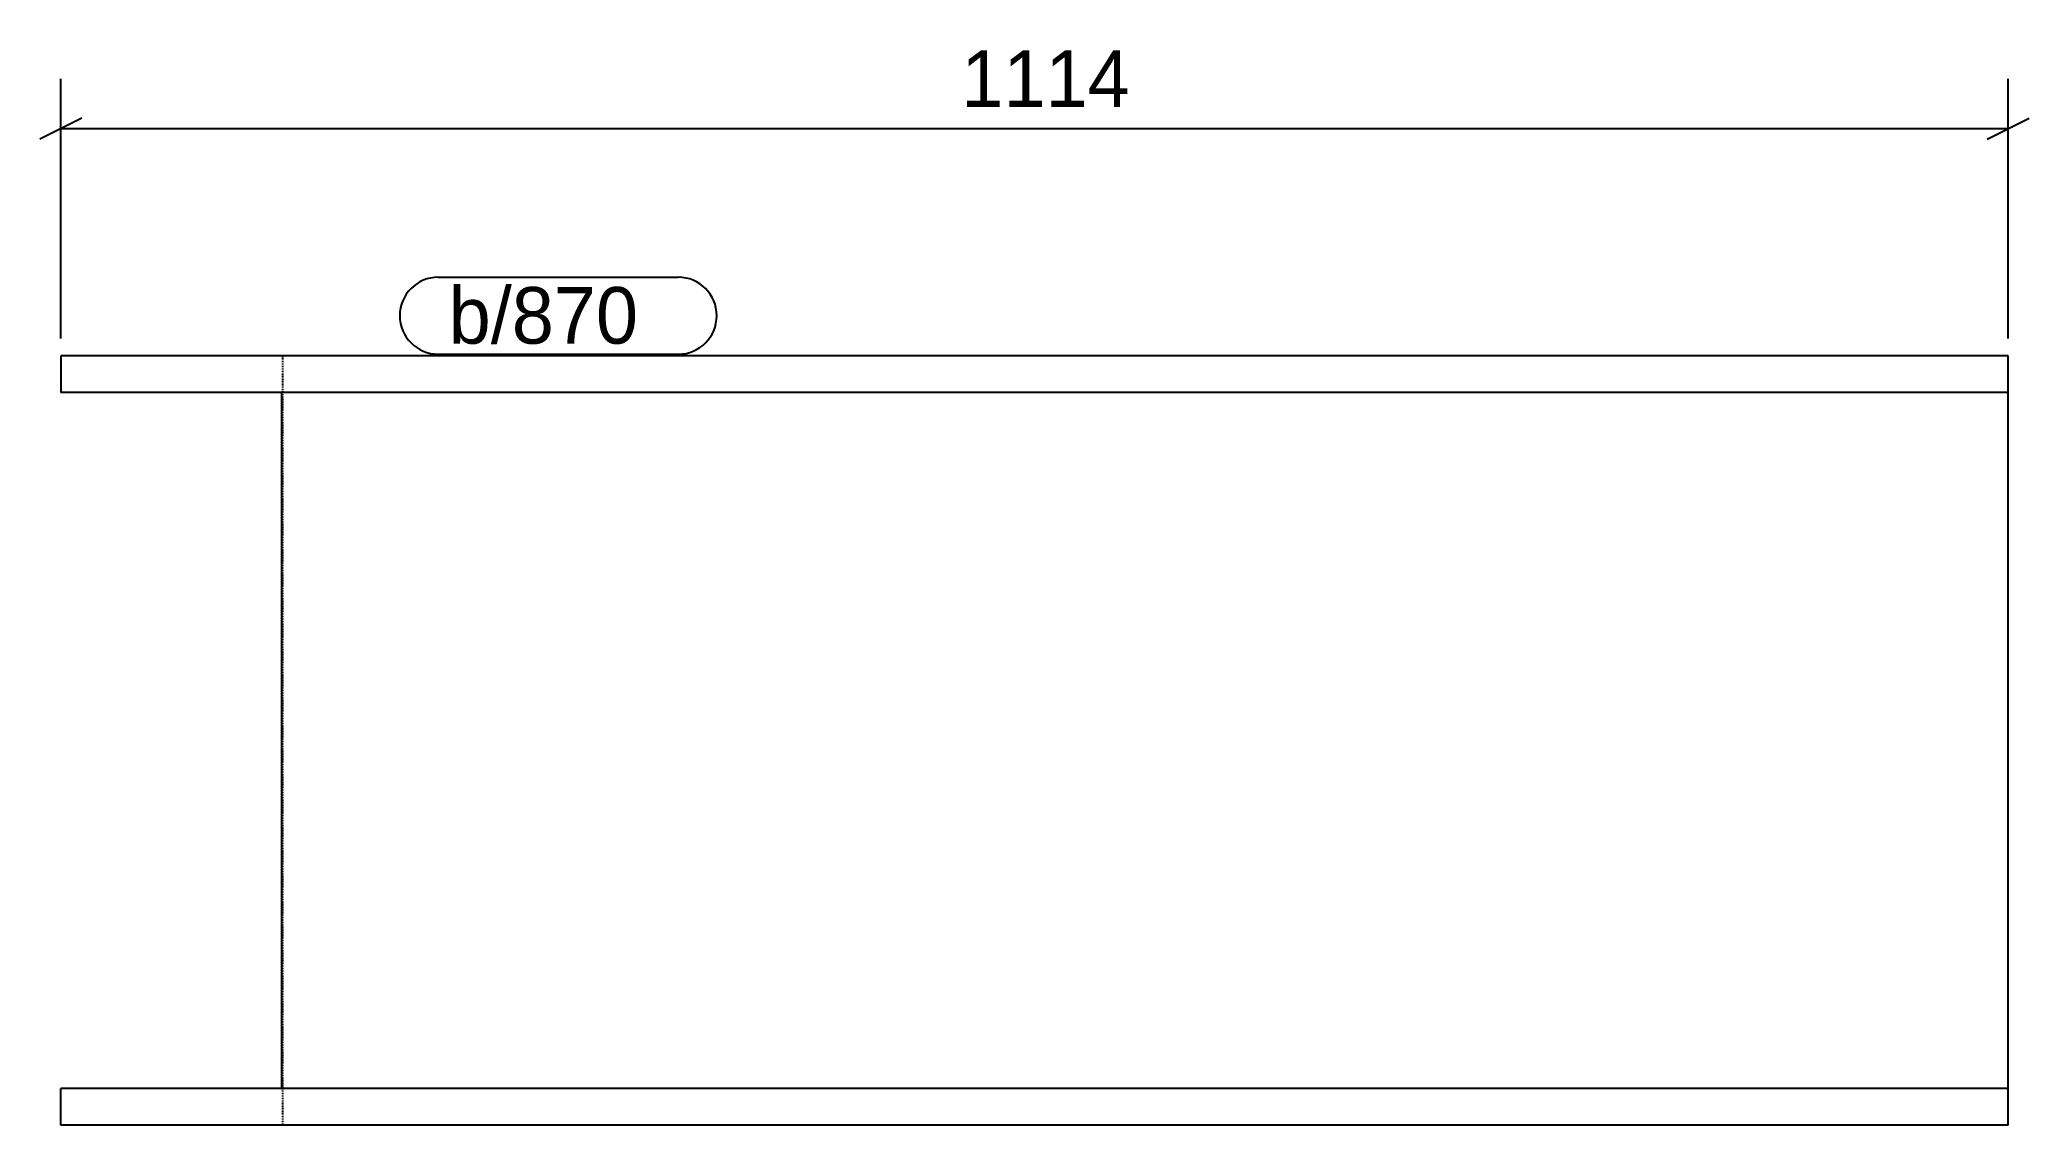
# Model space of a CAD drawing. Header units: millimetres. Extents: x 32 to 1170, y 32 to 653.
import ezdxf

# ---------------------------------------------------------------- set-up
doc = ezdxf.new("R2010")
doc.units = ezdxf.units.MM
doc.linetypes.add('DXK_LINE_DOT4', pattern=[0.9408, 0.4704, -0.4704])
doc.styles.add('Comic Sans MS', font='COMIC.TTF', dxfattribs={"height": 0.2})

msp = doc.modelspace()

# ---------------------------------------------------------------- linework, layer by layer
at = {"color": 8, "linetype": 'Continuous'}
for p, q in [((44, 482), (44, 630.4)), ((1158.5, 482), (1158.5, 630.4)), ((56, 608), (32, 596)), ((1146.5, 596), (1170.5, 608)), ((44, 602), (1158.5, 602))]:
    msp.add_line(p, q, dxfattribs=at)
at = {"color": 7, "linetype": 'Continuous'}
for p, q in [((260, 517), (397.4, 517)), ((1158.5, 472), (44, 472)), ((44, 472), (44, 451)), ((260, 473), (397.4, 473)), ((1158.5, 451), (1158.5, 472)), ((1158.5, 451), (44, 451)), ((170.6, 53), (170.6, 451)), ((1158.5, 53), (1158.5, 451)), ((1158.5, 53), (44, 53)), ((44, 32), (44, 53)), ((1158.5, 32), (1158.5, 53)), ((1158.5, 32), (44, 32))]:
    msp.add_line(p, q, dxfattribs=at)
at = {"color": 7, "linetype": 'DXK_LINE_DOT4'}
for p, q in [((171.1, 32), (171.1, 472)), ((1158.5, 451), (1158.5, 472)), ((1158.5, 53), (1158.5, 451)), ((1158.5, 32), (1158.5, 53))]:
    msp.add_line(p, q, dxfattribs=at)
at = {"color": 7, "linetype": 'Continuous'}
for centre, start, end in [((260, 495), 90, 270), ((397.4, 495), 270, 90)]:
    msp.add_arc(centre, 22, start, end, dxfattribs=at)

# ---------------------------------------------------------------- wipeouts: each hides what was drawn before it
at = {"color": 0}
for points in [[(649.5, 608), (649.5, 652.8), (553, 652.8), (553, 608)], [(391.4, 479), (391.4, 511), (266, 511), (266, 479)]]:
    msp.add_wipeout(points, dxfattribs=at)

# ---------------------------------------------------------------- next in the draw order: texts
at = {"color": 3, "style": 'Comic Sans MS'}
msp.add_text('1114', height=32.38, dxfattribs=at).set_placement((559.4, 614.4))

# ---------------------------------------------------------------- next in the draw order: wipeouts: each hides what was drawn before it
at = {"color": 0}
msp.add_wipeout([(391.4, 479), (391.4, 511), (266, 511), (266, 479)], dxfattribs=at)

# ---------------------------------------------------------------- next in the draw order: texts
at = {"color": 3, "style": 'Comic Sans MS'}
msp.add_text('b/870', height=32.38, dxfattribs=at).set_placement((266, 479))

doc.saveas('drawing.dxf')
